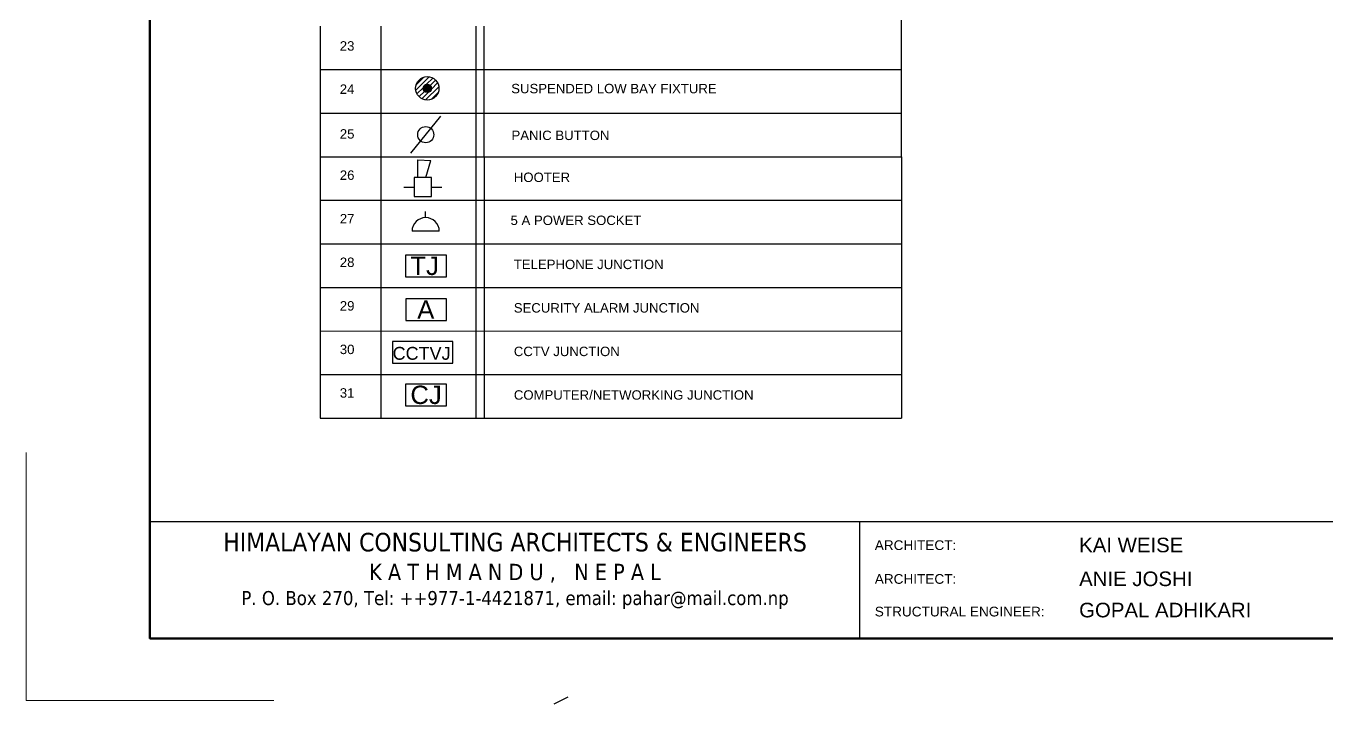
# Model space of a CAD drawing. Header units: inches. Extents: x 527934 to 2134587, y -408734 to 227304.
# Drawn here: x 1102696 to 1123696, y -163464 to -152517 of the extents above; entities that cross this region are included whole.
import ezdxf

# ---------------------------------------------------------------- set-up
doc = ezdxf.new("R2010")
doc.units = ezdxf.units.IN
doc.header["$MEASUREMENT"] = 0
for name, color, linetype, lineweight in [('6 LIGHT PT WIRING', 3, 'Continuous', 25), ('electrical legends', 3, 'Continuous', 25), ('TITLE THICK', 7, 'Continuous', 50), ('TITLE THIN', 7, 'Continuous', 25)]:
    doc.layers.add(name, color=color, linetype=linetype, lineweight=lineweight)
doc.layers.add('paper', color=4, linetype='Continuous', lineweight=0, plot=False)
doc.styles.add('FixtureNames', font='arial.ttf', dxfattribs={"height": 0.2})
doc.styles.get("Standard").update_dxf_attribs({"font": 'arial.ttf'})

msp = doc.modelspace()

# ---------------------------------------------------------------- hatches: boundary and pattern name
at = {"layer": 'electrical legends'}
msp.add_hatch(color=3, dxfattribs=at).paths.add_polyline_path([(1109105.7, -153523.7, 1), (1109241.6, -153523.7, 1)])

# ---------------------------------------------------------------- linework, layer by layer
at = {"layer": '6 LIGHT PT WIRING'}
msp.add_line((1111221.2, -163463.8), (1111449.5, -163347.8), dxfattribs=at)
at = {"layer": 'electrical legends', "color": 2}
for p, q in [((1116828.1, -153924.7), (1116828.6, -149328.2)), ((1107443.7, -152517), (1107443.3, -153923.8)), ((1108423.3, -152517.1), (1108422.9, -153923.9)), ((1109959.9, -152517.2), (1109959.5, -153924.1)), ((1110084.4, -152517.3), (1110085.3, -153924.1)), ((1107443, -153220.4), (1116830.4, -153221.3)), ((1107442.2, -153923.8), (1116829.6, -153924.7)), ((1107443.3, -153923.8), (1107443.1, -154627.2)), ((1108423, -153923.9), (1108422.8, -154627.3)), ((1109959.4, -153924.1), (1109959.2, -154627.5)), ((1110087.3, -153924.1), (1110087.7, -154627.5)), ((1116828.4, -154628.1), (1116828.5, -153924.7)), ((1107443.6, -154627.2), (1107443.1, -158847.7)), ((1107443.1, -154627.2), (1116830.5, -154628.1)), ((1108423.1, -154627.3), (1108422, -158847.8)), ((1109959.4, -154627.5), (1109958.1, -158847.9)), ((1110089.9, -154627.5), (1110092.7, -158847.9)), ((1116829.3, -154628.1), (1116827.6, -158848.6)), ((1107443.1, -155330.6), (1116830.4, -155331.5)), ((1107443.3, -156034), (1116830.7, -156034.9)), ((1107443.2, -156737.5), (1116830.6, -156738.4)), ((1107443.1, -157440.9), (1116830.5, -157441.8)), ((1107443.1, -158144.3), (1116830.5, -158145.2)), ((1107443, -158847.7), (1116830.4, -158848.6))]:
    msp.add_line(p, q, dxfattribs=at)
at = {"layer": 'electrical legends', "color": 3}
for p, q in [((1108987.1, -153552.6), (1109202.6, -153337.1)), ((1108993.7, -153466.6), (1109116.5, -153343.8)), ((1109146.9, -153710.5), (1109360.5, -153497)), ((1109162.6, -153456.6), (1109262.2, -153357)), ((1109222.3, -153476.3), (1109307.7, -153390.9)), ((1109240.1, -153537.9), (1109341.2, -153436.8)), ((1109006.9, -153612.2), (1109106.6, -153512.6)), ((1109040.8, -153657.8), (1109126.2, -153572.4)), ((1109086.8, -153691.3), (1109187.9, -153590.1)), ((1109234.6, -153702.3), (1109352.3, -153584.6))]:
    msp.add_line(p, q, dxfattribs=at)
at = {"layer": 'electrical legends', "ltscale": 0.005}
msp.add_line((1108910.1, -154572.5), (1109391.7, -153970.6), dxfattribs=at)
at = {"layer": 'electrical legends', "color": 3, "ltscale": 48}
for p, q in [((1109022.7, -154964.3), (1109022.7, -154676.3)), ((1109022.7, -154676.3), (1109233.2, -154690.3)), ((1109149.1, -154964.3), (1109233.2, -154690.3)), ((1108793.2, -155117.4), (1108961.8, -155117.4)), ((1109242.3, -155117.4), (1109410.9, -155117.4))]:
    msp.add_line(p, q, dxfattribs=at)
at = {"layer": 'electrical legends'}
for p, q in [((1109147.5, -155610.6), (1109147.5, -155509.3)), ((1109367.4, -155830.5), (1108927.6, -155830.5))]:
    msp.add_line(p, q, dxfattribs=at)
at = {"layer": 'electrical legends', "color": 3, "ltscale": 48}
for points in [[(1109242.3, -155270.6), (1109242.3, -154964.3), (1108961.8, -154964.3), (1108961.8, -155270.6)], [(1108823.1, -156565.2), (1109483.1, -156565.2), (1109483.1, -156215.9), (1108823.1, -156215.9)], [(1108825.7, -157270.8), (1109485.8, -157270.8), (1109485.8, -156921.5), (1108825.7, -156921.5)], [(1108609.8, -157962.6), (1109583.5, -157962.6), (1109583.5, -157613.3), (1108609.8, -157613.3)], [(1108823.1, -158647.4), (1109483.1, -158647.4), (1109483.1, -158298), (1108823.1, -158298)]]:
    msp.add_lwpolyline(points, close=True, dxfattribs=at)
at = {"layer": 'electrical legends', "color": 3}
for centre, radius in [((1109173.6, -153523.7), 188.8), ((1109173.6, -153523.7), 68), ((1109149, -154271.6), 130.3)]:
    msp.add_circle(centre, radius, dxfattribs=at)
at = {"layer": 'electrical legends'}
msp.add_arc((1109147.5, -155830.5), 219.9, 0, 180, dxfattribs=at)
at = {"layer": 'paper'}
msp.add_lwpolyline([(1106696.5, -163405.5), (1102696.5, -163405.5), (1102696.5, -159405.5)], dxfattribs=at)
at = {"layer": 'TITLE THICK'}
msp.add_lwpolyline([(1104696.5, -134705.5), (1143696.5, -134705.5), (1143696.5, -162405.5), (1104696.5, -162405.5)], close=True, dxfattribs=at)
at = {"layer": 'TITLE THIN'}
for p, q in [((1143696.5, -160521.2), (1104696.5, -160521.2)), ((1116156.5, -162405.5), (1116156.5, -160521.2)), ((1105196.5, -162405.5), (1143696.5, -162405.5))]:
    msp.add_line(p, q, dxfattribs=at)

# ---------------------------------------------------------------- texts
at = {"layer": 'electrical legends', "color": 3, "style": 'FixtureNames'}
for s, height, p in [('23', 152.04, (1107761.5, -152914.5)), ('24', 152.04, (1107760.8, -153612.3)), ('SUSPENDED LOW BAY FIXTURE', 152.043, (1110528.5, -153603.1)), ('25', 152.04, (1107761.9, -154335.2)), ('PANIC BUTTON', 152.043, (1110533.3, -154358.2)), ('26', 152.04, (1107761.9, -155000.7)), ('HOOTER ', 152.04, (1110570.5, -155035.8)), ('27', 152.04, (1107761.9, -155704.1)), ('5 A POWER SOCKET', 152.043, (1110517.7, -155730.1)), ('28', 152.04, (1107761.8, -156407.6)), ('TJ', 296.48, (1108901.3, -156538.1)), ('TELEPHONE JUNCTION', 152.043, (1110570.3, -156442.3)), ('29', 152.04, (1107761.9, -157111)), ('A', 296.5, (1109011.4, -157243.7)), ('SECURITY ALARM JUNCTION', 152.043, (1110570, -157143.7)), ('30', 152.04, (1107761.8, -157814.4)), ('CCTVJ', 207.54, (1108614.8, -157905.9)), ('CCTV JUNCTION', 152.043, (1110570.4, -157847.1)), ('CJ', 296.48, (1108901.3, -158620.3)), ('31', 152.04, (1107761.5, -158517.5)), ('COMPUTER/NETWORKING JUNCTION', 152.043, (1110570.9, -158550.5))]:
    msp.add_text(s, height=height, dxfattribs=at).set_placement(p)
at = {"layer": 'TITLE THIN'}
for s, insert, char_height, width, attachment_point in [('{\\fTahoma|b0|i0|c0|p34;\\H0.8845x;HIMALAYAN CONSULTING ARCHITECTS & ENGINEERS\\H1.131x;\\P\\H0.7778x;K A T H M A N D U ,   N E P A L\\P\\H0.8572x;P. O. Box 270, Tel: ++977-1-4421871, email: pahar@mail.com.np}', (1110590.2, -160700.2), 339.174, 10665.124, 2), ('ARCHITECT:', (1116397, -160820.9), 157.02, 1609.504, 1), ('KAI WEISE', (1119695.9, -160779.1), 235.54, 3886.107, 1), ('ARCHITECT:', (1116397, -161366.5), 157.02, 1609.504, 1), ('ANIE JOSHI', (1119695.9, -161324.7), 235.54, 3886.107, 1), ('{\\fArial|b0|i0|c0|p34;STRUCTURAL ENGINEER:}', (1116397, -161893.2), 157.025, 3374.456, 1), ('{\\fArial|b0|i0|c0|p34;GOPAL ADHIKARI}', (1119695.9, -161829.2), 235.537, 3886.107, 1)]:
    msp.add_mtext(s, dxfattribs=dict(at, insert=insert, char_height=char_height, width=width, attachment_point=attachment_point))

doc.saveas('drawing.dxf')
